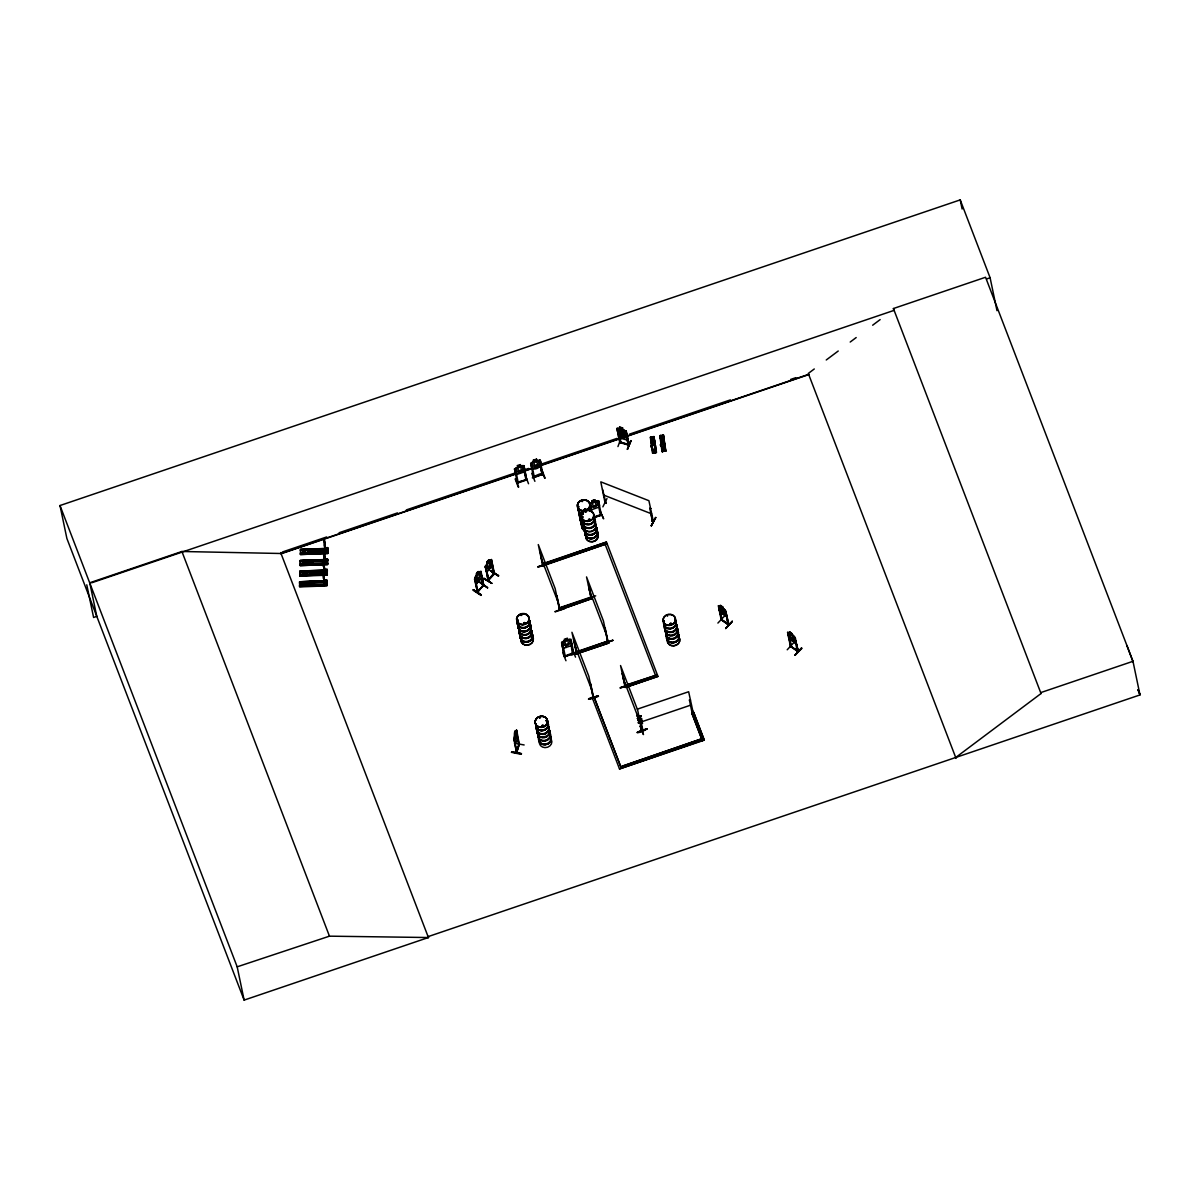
<?xml version="1.0" encoding="UTF-8"?>
<svg xmlns="http://www.w3.org/2000/svg" width="1200" height="1200" viewBox="0 0 1200 1200"><rect width="100%" height="100%" fill="white"/><g stroke="black" fill="none" stroke-linecap="round" stroke-linejoin="round"><path stroke-width="1.5" d="M722.145 620.04L720.075 610.155M727.89 624.015L725.535 611.145L729.06 624.855L721.365 619.5M728.88 624.315L721.17 619.41M791.445 646.71L790.44 646.455L798.15 651.81L795.12 637.605L789.615 632.025L792.21 633.705M791.205 646.575L790.8 645.765M798.255 651.42L794.85 637.845L798.285 651.03L797.31 651.33L794.625 638.1L795.54 638.325M653.595 443.79L653.73 442.77M662.145 441.195L662.145 442.245M663.075 442.29L663.195 441.27M511.5 752.355C519.33 751.23 529.425 756.6 511.515 752.28M299.625 586.305L299.625 585.36L327 584.34L326.97 585.87L299.61 586.92L299.61 581.775L327.03 580.74L326.91 585.33L299.625 586.005M327.09 569.325L324.315 569.775L327.09 569.325L327.285 574.275L299.835 575.49L327.24 574.695L299.88 575.805L299.925 574.635L327.285 573.585L327.27 575.16L299.91 576.195L299.895 571.05L327.315 570.03L327.3 571.545M300.18 565.125L327.57 563.94L300.165 565.065L300.21 564.045L327.585 562.995L327.555 564.555L300.195 565.605L300.195 560.46L327.615 559.47L327.24 562.32M327.84 552.075L327.855 553.47L300.495 554.52L300.495 549.375L327.915 548.385L327.885 549.915L302.355 550.89M303 560.535L302.895 564.795M307.935 549.27L307.83 553.53M323.955 584.58L326.73 584.13L326.985 585.255L299.595 586.425M324.165 581.175L324.015 580.14L326.805 580.035L326.94 581.07L299.61 581.775L299.64 583.35L327 582.3L326.61 580.83L326.655 583.635M324.495 570.285L324.435 574.725L324.255 573.525L327.03 573.42L327.255 574.665L327.27 570.18M327.465 563.505L324.54 562.92L324.72 564.135L324.795 559.695M324.615 558.84L327.39 558.735L324.615 558.84L324.75 559.875M324.99 552.525L324.915 547.755L327.69 547.65L327.765 552.42M324.9 581.295L324.855 584.25L323.385 571.875M326.895 560.145L327.285 560.88L327.3 560.115M326.805 580.035L324.015 580.485M326.955 572.91L326.67 570.12L326.955 572.91L326.91 570.105L327.195 571.245M327.33 562.815L327.54 564.165M327.54 551.235L327.27 548.445L327.54 551.235L327.51 548.43L327.81 549.87M300.225 562.005L300.255 560.475L327.615 559.56L327.57 563.865M327.69 547.65L324.915 548.1M300.465 553.98L327.84 553.02L327.87 548.505L300.495 549.375L300.54 550.92M323.49 562.185L323.535 565.455M312.99 561.555L325.77 561.06L323.97 550.56M325.23 582.045L325.515 581.52M326.895 571.47L325.455 570.735L325.5 571.53L301.755 572.475M327.315 549.615L327.285 549.045M325.65 581.955L326.73 581.49M327.585 549.69L327.555 549.3M326.67 581.43L326.745 582.15M651.585 444.345L654.96 443.94L651.72 443.895M654.135 451.26L654.39 450.825M664.035 450.27L663.87 449.61M664.035 450.3L663.75 449.76M326.025 560.46L325.65 562.935L323.76 556.38M325.5 570.825L299.955 571.725M519.465 744.27L516.36 752.79L518.97 743.655M516.855 752.7L516.6 751.845M519.075 744.66L518.94 743.745M519.405 744.315L516.45 730.02C518.295 732.69 517.365 744.21 514.71 742.8M327.87 553.425L300.51 554.505L300.525 552.96L327.885 552.03L300.525 552.99M300.225 560.73L327.585 559.74L327.39 558.735M300.195 565.605L327.555 564.51M299.94 572.595L327.3 570.885M327.315 570.06L299.955 571.155L299.94 571.935M299.64 583.305L327 582.255M299.625 582.9L327.015 581.64L299.655 582.45M299.67 581.82L327.03 580.77L327 582.3M299.61 585.6L327 584.4M327.87 549.45L300.495 550.41L327.9 549.21M327.87 552.6L302.34 553.59M300.24 561.345L327.255 560.115M327.6 560.13L302.07 561.105M327.57 563.685L300.21 564.645M327.585 563.115L300.165 564.21M327.585 560.985L313.005 561.45M327.015 581.43L299.655 582.495M326.985 585L299.625 586.05M521.13 615.555L521.775 614.895M521.685 615.195L521.325 614.685M523.65 623.13L523.725 622.815M524.4 623.76L524.61 622.575M539.625 718.125L539.985 717.195M543.615 725.25L543.39 726.48L541.98 726.03M581.52 501.315L582.48 501.555L581.685 500.925M581.985 501.045L582.585 501.075M585.525 511.74L586.185 511.215L585.615 511.98M585.855 511.83L586.545 511.695M586.065 509.745L584.805 508.86M588.885 520.155L588.54 520.5M590.01 519.315L588.585 520.02M590.1 519.69L588.585 520.395M667.155 615.615L667.545 616.215M671.13 624.21L670.155 623.64L670.335 624.675M326.34 549.75L327.075 549.105M516.99 752.025L513.915 738.51L516.555 730.05M475.665 582.705L476.64 583.575L481.5 578.01L481.875 575.58M492.33 563.895L491.97 566.37L487.05 571.86L486.075 570.975M492.42 563.94L491.955 566.31M543.3 565.875L543.015 565.14L542.925 566.1M516.375 752.7L514.215 738.81L513.63 739.53M559.59 609.78L559.17 608.475M559.2 608.55L560.01 609.63M592.86 696.255L593.265 697.47L588.84 676.29L571.935 632.28L576.69 654.285L576.225 652.89M576.615 653.94L576.27 651.825L608.25 640.965L608.955 642.975L576.975 653.835M591.21 597.42L591.285 598.92L586.53 576.915L603.435 620.94L607.89 642.195L604.815 628.2L605.43 628.83M624.84 686.145L625.635 687.42L622.215 673.53L622.845 674.16M637.035 715.455L638.91 716.955L637.41 718.545L639.285 716.73L637.035 715.455L639.255 717.405L642.165 730.02M312.81 550.995L311.715 552.15L310.905 550.365M312.495 562.47L312.375 561.585M309.72 583.215L310.26 584.445M515.55 732.315C514.275 728.055 513.96 738.795 514.995 740.115L516.72 734.61L515.085 730.83M324.285 539.475L324.075 545.295L325.965 551.85L324.255 539.91L325.755 551.85L324.69 541.935M323.895 550.695L323.685 555.69L325.44 562.935L323.94 550.995M323.325 561.645L325.365 573.525L323.745 567.93M323.31 571.995L323.73 578.505M564.195 655.995L565.26 655.635M573.135 653.79L573.555 652.71C555.105 659.37 569.13 655.815 573.885 652.965M641.1 715.965L639.735 717.045L641.535 719.055L639.615 717.525L641.1 715.965L639.18 717.225L640.02 716.82L642.78 729.795M642.66 729.51L641.805 730.785L637.47 709.11L688.65 691.74L693.285 713.175L692.265 713.58L693.075 712.41M473.37 589.935L481.335 595.05L473.34 589.725M517.125 482.31L518.295 482.235L517.335 483.09L514.53 468.87L522.78 465.555L524.01 465.75L526.755 479.985L523.965 466.395L523.2 466.98L526.08 480.165M526.575 479.52L525.765 479.34M542.7 474.045C518.37 484.725 545.07 469.5 542.22 474.735L539.22 461.22L540.09 460.92L539.325 461.505M541.875 474.42L543.045 474.345L540 460.245M600.39 515.115C601.59 512.835 600.87 517.08 600.48 514.53M597.735 501.915L600.51 515.4L600.3 514.59M483.99 578.175L491.88 583.38L483.72 578.49M491.82 583.395L483.705 578.55M511.605 751.965L521.34 753.87M637.83 720.27L640.2 721.065L637.83 720.27L639.705 721.785L638.325 722.88L640.26 721.605L642.45 723.39L640.155 722.085M638.175 718.635L639.36 717.27M637.41 718.545L638.91 716.955M638.325 722.88L639.825 721.29L637.935 719.775M639.075 722.97L640.26 721.605M641.535 719.055L640.74 718.965L641.655 718.575M642.45 723.39L640.53 721.86L642 720.3L640.2 721.065M640.08 721.56L641.25 720.195M640.53 721.86L642 720.3M721.14 619.755L728.76 625.035L721.92 619.995M790.35 645.975L798.36 651.45M477.15 591.915L483.855 585.42M480.435 572.895L480.735 572.07L482.91 585.765M494.415 573.285L487.815 580.62L488.715 579.57M487.92 580.5L488.82 580.065L486.075 568.425M488.475 579.54L494.07 573.015L494.01 574.38L491.415 560.4L491.1 561.225M300.48 554.04L327.84 552.99M652.41 443.235L653.445 442.665M661.905 441.48L662.7 442.08M515.1 731.595L514.68 733.83L515.205 732.135M516.3 731.04L519.135 745.065M514.38 743.22L524.145 744.96M654.375 450.975L654.51 451.62M524.085 472.05L524.91 470.1M531.6 467.835C534.78 471.585 544.77 465.69 540.09 460.185L536.73 460.77L536.49 459.06L536.76 460.86L538.455 460.86L539.085 463.89L537.78 465.72L534.84 466.725L532.995 465.96L532.365 462.93L533.835 461.865L533.46 460.14M540.21 466.575L541.005 464.535M598.725 507.27L599.565 505.32L598.62 500.88L597.39 500.685L598.62 500.88M571.155 645.705L571.95 643.665L571.245 645.735L563.82 648.15L562.545 646.95M542.445 725.145L542.04 726.3M542.22 725.385L543.435 725.595M669.9 624.12L670.98 623.025M476.7 575.325L474.675 578.295L477.585 592.59L478.245 591.855M488.28 580.74L485.235 566.58L491.415 559.53L494.52 573.765L488.1 580.86L485.73 566.775L488.76 580.17L488.445 579.39M485.25 566.685L485.7 565.305M620.13 430.41L623.235 431.28L620.13 430.41L620.46 432.03M618.36 436.17L619.71 438.015L626.97 440.01L627.69 438.69M623.565 432.9L625.14 433.905M626.79 434.34L617.49 431.73L620.535 432.195L619.14 432.21M565.35 656.475L565.035 655.605L564.45 656.79L561.645 643.26L562.515 642.96L565.305 656.55M573.87 653.52L564.51 656.73L561.6 642.525L564.66 640.965M642.87 729.96L641.925 730.26M692.205 713.22L693.165 712.89M693.165 713.25L692.01 712.77L692.97 712.44M617.19 429.075L618.6 432.9M619.41 435.9L620.76 442.815L619.875 442.65L616.905 428.4L619.98 428.805M619.5 427.185L622.62 427.995L622.83 429.735L624.48 430.725L625.77 436.92L624.495 437.79L619.77 435.24L618.51 428.985L619.95 428.895L619.53 427.095L622.62 427.995M617.775 432.825L619.065 434.73L626.31 436.845L627.03 435.54M619.065 434.73L617.88 432.855M622.92 429.705L626.175 431.1M621.12 437.97L617.94 446.58M619.605 442.02L620.88 442.515L619.275 436.2M626.07 431.085L629.115 445.26L628.23 445.095L625.545 431.52L626.4 431.76L629.145 444.48M626.4 431.76L625.425 431.805M627.36 449.1L630.99 440.625L627.48 449.34M627.42 449.31L631.035 440.655M517.215 482.28L525.87 479.82M517.32 482.76L526.68 479.55M518.4 482.715L518.085 481.995M526.8 479.895L517.545 483.06M533.445 477.285L542.955 474.39M531.675 464.1L530.685 464.115L531.675 464.1L534.36 477.405L534.315 476.475M592.935 517.65L601.38 515.16M601.455 515.115L593.04 517.935M654.39 451.89L654.045 450.855L654.03 451.875M562.65 652.485L565.965 660.735M518.715 487.08L515.61 478.77M531.72 473.325L534.9 481.32M311.985 561.375C309 560.175 311.19 565.26 312.465 562.335M310.14 572.25L310.32 573.57M310.05 572.64L311.43 571.89M726.195 616.2L720.375 612.165L719.145 610.095L720.255 612.255L726.27 616.305L726.705 615.225M726.27 616.305L724.875 609.75L718.305 605.67L721.23 619.935M795.435 642.99L796.02 641.925M789.69 638.88L788.52 636.735L789.615 638.955L795.495 643.08L796.11 642M487.29 563.715L486.36 565.44L486.99 568.47L488.31 568.59L491.025 563.895L490.395 560.88L489.24 561.51M602.61 489.57L606.03 503.43L605.175 502.23L606.09 502.59M606.975 498.57L602.865 506.865M605.415 502.215L605.265 503.16L606.135 502.95M649.77 508.38L650.745 508.425L649.77 508.38L652.575 521.685L653.43 521.91L648.915 500.7L600.795 481.86L605.115 503.055L606.18 503.025M652.59 521.64C651.45 519.45 655.47 522.54 652.44 521.13M652.425 521.52L651.06 513.54M653.355 521.955L653.325 521.04M651.21 525.585L655.725 517.425L651.39 525.87M651.27 525.855L655.77 517.47M626.235 436.77L626.97 435.405M626.85 440.025L627.585 438.66M651.66 444.165L652.56 442.905M661.2 442.395L661.365 444A2.265 1.125 -8 0 0 661.275 445.815M477.315 592.32L483.735 584.865M324.03 567.795L323.4 566.28M473.37 589.665L481.26 594.795M480.99 595.425L473.115 590.25M542.805 565.95L538.275 544.575L555.165 588.6L559.635 609.87L556.545 595.86M543.24 565.875L542.475 563.775L606.465 542.055L657.96 676.41L625.98 687.27L625.275 685.26L657.345 674.805M559.95 609.63L556.89 595.74M576.24 653.085L577.02 654.165L576.615 652.785M576.96 653.655L608.955 642.975M577.005 654.045L571.53 654.51L576.72 652.905M607.545 641.475L607.725 642.06M625.59 687.33L625.29 686.175M584.715 508.905L584.37 509.91M584.865 508.98L585.63 508.605M585.645 509.73L585.66 508.92L585.39 509.895A6.315 5.475 -11.8 0 0 583.8 510.24M540.225 717.84L539.685 717.87M669.915 623.535L671.295 623.565M670.365 624.555L671.655 624.225M310.755 550.71L311.745 550.185M310.455 561.795L311.73 561.285M312.36 562.575L311.085 563.085M312.06 573.165L310.53 573.585M309.87 583.11L311.4 582.69M311.61 584.235L311.37 582.555M478.38 571.545L476.445 573.765L476.7 575.4M478.71 573.165L479.865 572.52L480.495 575.535L477.795 580.245L476.49 580.125L475.86 577.11L476.775 575.385C475.035 573.78 479.325 569.07 478.71 573.165L480.96 571.23L483.78 585.54L480.735 572.07M474.555 579.15L475.41 578.67L474.555 579.15L477.525 592.575L483.45 584.685M481.35 577.95L476.64 583.575L474.825 578.295M480.09 582.285L487.635 587.82L479.685 582.405M483.39 584.76L483.195 586.065M487.635 587.82L480.06 582.285M486.87 562.125L488.955 559.755L486.795 562.065L488.655 570.21M487.41 564.255L489.36 562.05M488.04 567.285L489.99 565.08M486 566.955L485.145 567.42M490.53 570.84L498.63 575.79L490.44 570.675M718.92 605.73L720.645 606.93M719.16 607.11L718.695 606.39L721.995 620.34L721.395 619.065M722.835 607.065L720.375 605.235L720.735 607.05L719.58 606.705L720.21 609.735L724.11 613.545L725.1 613.125L722.82 606.975M723.165 608.685L724.875 609.75M725.82 611.01L728.61 625.065M726.24 611.625L725.31 611.385M717.9 623.07L724.515 616.08M732.18 621.165L725.685 628.515L732.33 621.48M725.685 628.515L732.285 621.435M789.78 632.055L790.11 633.675L787.545 632.46L788.34 632.445M788.22 632.445L794.175 636.45M788.475 633.825L787.995 633.09L791.22 646.995M789.57 638.97L795.495 643.08M795.12 637.725L794.16 636.48M793.755 642.705L787.215 649.785M791.235 646.71L797.445 650.625M801.495 647.88L795 655.23L801.915 648.39M801.585 648.15L795.03 655.2M514.56 468.96L517.665 467.235L517.215 465.6L520.395 464.625L520.74 466.245L522.33 466.335L522.96 469.365L521.655 471.195L518.715 472.2L516.885 471.435L516.24 468.405L517.71 467.325M533.79 461.775L530.655 463.395L533.67 477.585M561.735 642.6L562.575 641.73M654.015 451.59L654.12 450.975M653.025 443.85L654.135 445.14A2.265 1.125 -8 0 1 654.945 446.805M663.045 442.2L661.08 442.965M494.115 573.57L491.355 559.635M639.285 716.73L640.35 715.875M584.775 510.075L585.855 509.835M588.465 519.3L589.635 519.045M525.045 623.655L523.605 623.64M545.505 736.365L544.68 736.53M672.6 634.635L673.425 634.455M498.33 576.09L490.395 570.705M814.275 368.97L808.29 373.455L956.055 758.4M826.245 359.985L838.23 351.015M850.2 342.045L856.185 337.545M872.655 325.215L880.14 319.605M955.71 757.5L1041.03 693.54L1040.835 692.58L1132.98 661.305L985.56 277.26L893.415 308.535L893.61 309.495M653.265 449.415L653.73 452.94L652.59 453.12L650.355 437.34L651.54 437.145L652.5 444.165L650.565 437.055L653.94 436.635L656.445 452.49L653.91 436.53L655.995 452.565M653.745 436.8L653.07 436.905C654.885 435.225 652.32 444.15 654.3 445.665M662.94 451.41L662.07 451.635L659.835 435.855L660.72 435.57L661.905 442.695M664.98 451.08L665.865 451.02L663.405 435.135L662.52 435.42L664.755 451.2L665.91 451.005M662.805 435.3L663.675 435.24M652.575 453.12C659.925 452.865 653.715 451.185 653.1 453.03L650.88 437.25M662.04 451.62L665.625 450.915L663.39 435.03L660.045 435.57L662.7 451.515M664.74 451.185L663.045 435.33M664.815 451.185L662.745 435.24M564.78 640.98L563.31 642.06L563.94 645.075L565.785 645.84L568.725 644.85L570.03 643.02L569.4 639.99L567.72 639.99L567.435 638.19L564.285 639.255L566.145 647.49M310.35 572.175L311.145 571.86M311.67 573.675L311.67 571.83M625.125 433.755L623.85 434.595L620.97 433.755L619.155 432.015M640.14 726.105L643.47 734.58L640.185 726.075M515.16 478.965L518.325 487.23M662.175 441.285L663.225 441.375M619.935 442.245L617.01 428.445M629.055 444.45L628.095 444.54M310.29 582.735L311.13 582.6M311.355 584.265L309.675 583.47M721.26 619.02L719.04 605.73M660.045 435.57L660.99 435.675L661.68 442.65M652.635 453.12L653.73 452.94M652.11 443.745L653.22 443.565M540.285 552.465L543.36 566.475M538.005 567.15L543 565.56M588.54 584.805L591.285 598.92M586.26 599.49L595.695 595.845M591.165 598.77L591.255 597.9M555.18 611.88L564.765 608.61M562.62 643.26L561.645 643.26M570.27 640.605C571.215 637.785 571.275 652.365 572.925 653.82M573.945 640.17L576.78 653.415M603.24 643.605L612.795 640.26M571.65 654.825L581.28 651.66M612.855 640.515L603.27 643.8L612.78 640.215M590.22 683.55L593.205 697.53M592.845 696.36L593.625 697.44L590.55 683.445M626.535 685.56L620.145 687.765L629.715 684.45M620.28 688.095L626.67 685.89M641.865 730.725L639.15 716.7M689.445 700.05L690.435 700.035L689.445 700.05L692.22 713.535M695.325 716.94L691.62 708.645M428.205 936.585L428.55 937.485L244.125 1000.11L66.885 538.47L60 505.53L960.21 199.89L990.105 277.755L996.99 310.695M1132.98 661.305L1140 694.92L428.085 936.63L428.43 937.53L329.46 936.165L181.905 551.49L89.76 582.78L96.765 616.335L93.6 617.49L86.775 584.82M91.665 582.795L893.955 310.41M986.61 278.955L990.105 277.755M533.715 461.835L533.34 460.125L536.52 459.15M520.275 464.625L520.65 466.335L523.905 465.81M531.57 462.57L540.09 460.185M515.55 469.575L514.575 469.59L515.55 469.575L518.235 482.88L517.95 481.935M282.435 551.985L326.7 536.955M339.09 532.755L397.515 512.91M406.365 509.91L514.38 473.235M523.23 470.235L528.54 468.435M540.93 464.22L617.07 438.375M629.46 434.16L730.38 399.9M790.59 379.455L795.9 377.655M516.495 473.535L281.01 553.5L181.905 551.49M523.575 471.135L532.425 468.135M541.275 465.12L622.725 437.475M626.265 436.275L808.635 374.355M281.07 553.77L623.07 437.655M626.625 436.44L809.145 374.475M541.35 469.8L544.71 478.26M528.525 483.735L525.285 475.275M594.945 499.935C587.97 503.265 596.265 497.145 595.29 501.555L596.97 501.555L597.615 504.585L596.31 506.415L593.37 507.42L591.525 506.655L590.895 503.625L592.35 502.545L591.975 500.835L592.2 502.44M590.085 503.265L597.42 500.775M597.855 502.2L598.605 501.615M599.925 510.78L603.63 518.85L599.88 510.495M592.86 517.305L600.33 514.77M542.565 564.195L606.465 542.055M543.09 565.38L607.08 543.66L544.905 565.215M559.455 608.205L591.435 597.36M560.07 609.81L591.96 598.545L560.07 609.81L559.365 607.8L591.345 596.94L592.05 598.965M573.825 653.61L571.035 639.3L567.81 639.9M562.515 641.685L569.85 639.21M564.885 641.52L567.825 640.53L568.455 643.545L565.515 644.55M576.36 652.23L608.25 640.965M628.725 684.525L655.665 675.375M594.18 697.47L592.305 698.1L594.09 697.065L621.36 768.315L594.09 697.065M640.23 722.28L691.395 704.91M691.77 712.875L702.405 740.79L691.845 713.28L693.63 712.23L704.28 740.16L619.5 768.945L592.23 697.695M691.845 713.28L693.63 712.23M622.515 766.11L701.715 738.78L620.745 766.71M704.19 739.755L619.5 768.945M244.125 1000.11L237.18 966.825L329.46 936.165M490.545 559.89L491.505 559.59M585.375 509.79L584.505 509.46M543.045 726.18L542.25 726.36M728.295 624.315L725.535 611.145M790.755 646.275L787.995 633.09M651.195 441.435L654.51 440.79M654.735 442.335L651.39 442.86M664.2 440.85L660.855 441.375M655.365 450.99L653.145 451.455L651.78 447.18A2.265 1.125 -8 0 1 651.885 445.38M661.35 443.88A2.265 1.125 -8 0 0 661.26 445.68L662.61 449.97L664.83 449.505M653.745 451.665L654.945 452.325M664.41 450.84L663.195 450.045L663.39 451.005M542.205 474.69L539.91 464.505M534.09 476.505L534.525 477.24M628.32 444.195L628.23 445.095L626.925 438.105M572.28 648.915L575.535 657.135M541.89 469.875L545.085 478.125M311.49 549.585L300.555 550.05L327.915 549L315.135 549.435M302.34 552.885L327.63 551.73L327.795 552.93M300.21 561.645L327.57 560.505M309.345 561.6L302.055 561.87L309.345 561.69M301.77 571.86L325.305 570.975M301.755 572.565L325.47 571.65M301.755 574.695L323.64 573.765M301.74 575.175L310.86 574.815M314.52 574.68L327.285 574.2M585.225 509.925L584.475 509.31M524.31 622.53L525.3 622.905M542.715 726.33L542.55 726.105M651.285 437.13L652.26 446.01M662.49 451.56L660.36 435.765M655.275 452.685L653.565 436.815M652.92 443.43L653.88 443.955M310.5 584.385L311.76 583.875L311.61 582.705M542.97 565.17L537.87 566.82L547.44 563.505M607.755 640.695L607.785 641.715M625.275 686.505L622.545 673.425M641.85 729.405L642.27 730.5M640.23 716.355L640.995 716.445M637.53 718.05L638.28 718.155M641.145 720.69L641.895 720.78M638.43 722.385L639.18 722.475M622.545 434.91L619.5 432.45L621.825 434.85L620.205 436.215L622.56 435.39L625.56 437.715L623.115 435.225L624.69 433.905L622.605 434.775M513.885 738.585L516.69 752.865L519.315 743.715M625.53 433.56L623.43 433.02L623.13 431.295M620.7 432.645L623.595 433.47L624.225 436.485L621.33 435.675L620.055 429.435L622.935 430.275L623.58 433.305L620.685 432.465M591.21 598.83L590.835 597.72M617.73 428.19L626.13 431.19M620.805 442.17L628.125 444.315M619.725 442.095L629.13 444.9M629.025 445.23L619.725 442.56M655.71 452.61L653.28 436.725M652.47 521.205L653.43 521.52M603.54 495.03L651.675 513.87M525.96 480.15L525.645 479.415M480.03 571.44L475.2 576.96M489.3 561.39L488.82 559.845M487.05 571.86L486.135 570.885M490.77 570.585L498.63 575.79M640.635 721.38L642.555 722.91M636.915 715.935L638.805 717.45M639.255 717.75L640.74 718.965M590.115 508.53L591.42 509.805L598.785 507.21M515.535 473.175L516.84 474.51M790.47 646.575L787.62 632.385M312.495 550.305L312.84 551.13M324.06 550.665L323.55 553.125M625.2 687.51L620.55 665.535L637.44 709.545M641.715 730.305L642.195 730.62M588.42 520.245L588.63 520.035M598.425 696.3C589.215 696.645 581.67 702.795 598.41 696.27M1137.99 689.685L1140 694.92L1138.11 689.895M893.415 308.535L1041.03 693.54M693.72 712.65L704.28 740.16M590.085 504.51L591.57 511.38M589.29 590.085L606.18 634.11M623.295 678.705L640.2 722.73M524.13 471.99L516.75 474.495L515.43 473.22L514.635 468.855M541.02 557.76L557.925 601.77M574.695 645.45L591.585 689.475M280.665 552.585L428.43 937.53M60 505.53L237.18 966.825M1126.89 645.51L1133.175 662.265M564.6 608.175L555.045 611.535M324.165 539.58L324.63 541.125M323.865 561.585L323.325 565.47L325.155 573.54L323.745 562.11M323.355 578.535L323.175 571.875L323.79 574.32M960.21 199.89L962.13 209.04M792.06 633.765L793.785 636.81L794.415 639.84L793.425 640.26L789.525 636.45L789.675 631.95M789.735 638.52L791.535 646.815M663.99 439.305L660.66 439.95M665.115 449.235L662.28 449.685M663.33 442.35L663.6 443.655A2.265 1.125 -8 0 1 664.425 445.305M662.28 451.44L665.625 450.915L663.165 435.315M653.865 443.835L654.135 445.14M653.73 451.53L653.925 452.49M651.63 444.195L651.9 445.5A2.265 1.125 -8 0 0 651.795 447.3M622.68 431.43L620.82 430.905M657.96 676.41L625.98 687.27M655.395 675.03L605.295 544.71M598.515 500.94L601.41 515.205M589.665 506.745L590.355 510.03M589.905 508.095L590.595 511.395M605.145 628.08L607.98 641.325M588.825 585.555L591.615 598.815M574.605 642.72L577.02 654.165M530.76 463.38L531.705 467.79M491.52 564.33L493.515 574.29M488.88 559.71L490.59 568.005M516.735 735.12L518.775 745.095M481.545 579.3L482.85 585.96M478.08 572.205L476.85 573.63M475.125 578.49L478.17 591.975M324.915 547.755L325.02 553.035L324.855 551.835M324.315 569.43L324.45 570.465M324.015 580.14L324.135 585.435L323.955 584.235M313.185 549.075L313.08 553.335M310.41 549.18L310.305 553.44M312.87 560.16L312.78 564.42M312.585 570.75L312.48 575.01M310.095 560.265L309.99 564.525M312.285 581.46L312.18 585.72M307.635 560.355L307.53 564.615M305.16 549.375L305.055 553.635M309.81 570.855L309.705 575.115M303.315 549.45L303.21 553.71M307.335 570.945L307.245 575.205M309.51 581.565L309.405 585.84M304.86 560.46L304.755 564.72M307.05 581.655L306.945 585.915M304.56 571.05L304.455 575.31M302.715 571.125L302.61 575.385M304.275 581.76L304.17 586.035M302.415 581.835L302.31 586.095M326.655 571.2L326.73 571.185M660.48 435.75L661.725 444.51M652.965 449.34L653.67 452.94M652.95 449.4L653.25 453.015M650.565 437.055L652.785 453.015M664.845 449.625L664.41 445.185A2.265 1.125 -8 0 0 663.585 443.535M655.38 451.11L654.93 446.685A2.265 1.125 -8 0 0 654.105 445.02M323.895 555.675L323.79 553.995M594.435 519.66A6.315 5.49 -11.8 0 1 589.53 528.45A6.315 5.49 -11.8 0 1 583.56 520.755M594.48 519.405A6.42 5.58 -11.8 0 1 590.325 528.195A6.42 5.58 -11.8 0 1 582.87 521.925M595.065 522.75A6.315 5.475 -11.8 0 1 590.985 531.375A6.315 5.475 -11.8 0 1 583.665 525.21M593.67 515.58A6.42 5.58 -11.8 0 1 588.69 524.49A6.42 5.58 -11.8 0 1 582.63 516.69M594.3 519.06A6.315 5.49 -11.8 0 1 590.22 527.7A6.315 5.49 -11.8 0 1 582.885 521.535M594.69 518.685A6.315 5.49 -11.8 0 1 587.13 524.79A6.315 5.49 -11.8 0 1 582.795 517.125M593.67 516.03A6.315 5.49 -11.8 0 1 594.39 517.29M593.55 515.415A6.315 5.49 -11.8 0 1 588.645 524.205A6.315 5.49 -11.8 0 1 582.675 516.51M597.315 531.285A6.315 5.49 -11.8 0 1 592.515 538.68A6.315 5.49 -11.8 0 1 585.06 533.94M595.53 528.99A6.315 5.49 -11.8 0 1 596.595 530.025M595.545 528.705A6.42 5.58 -11.8 0 1 593.295 538.32A6.42 5.58 -11.8 0 1 585.045 532.275M597.225 533.085A6.315 5.475 -11.8 0 1 592.335 541.845A6.315 5.475 -11.8 0 1 586.365 534.165M597.18 532.875A6.315 5.475 -11.8 0 1 592.29 541.635A6.315 5.475 -11.8 0 1 586.335 533.97M594.06 522.03A6.315 5.475 -11.8 0 1 591.855 531.465A6.315 5.475 -11.8 0 1 583.74 525.525M595.875 526.125A6.42 5.58 -11.8 0 1 590.895 535.05A6.42 5.58 -11.8 0 1 584.835 527.235M597.18 530.685A6.315 5.49 -11.8 0 1 591.57 538.2A6.315 5.49 -11.8 0 1 585.06 531.9M595.395 528.39A6.315 5.49 -11.8 0 1 596.475 529.425M595.845 526.395A6.315 5.49 -11.8 0 1 590.94 535.17A6.315 5.49 -11.8 0 1 584.97 527.475M597.33 530.865A6.42 5.58 -11.8 0 1 591.615 538.5A6.42 5.58 -11.8 0 1 585 532.095M595.515 528.525A6.42 5.58 -11.8 0 1 596.595 529.575M595.845 525.945A6.42 5.58 -11.8 0 1 590.865 534.855A6.42 5.58 -11.8 0 1 584.79 527.055M595.71 525.78A6.315 5.49 -11.8 0 1 590.805 534.555A6.315 5.49 -11.8 0 1 584.835 526.875M582.345 517.59A6.315 5.49 -11.8 0 1 579.015 511.71M589.35 508.2A6.315 5.49 -11.8 0 1 591.45 511.89M582.255 517.455A6.42 5.58 -11.8 0 1 578.865 511.485M589.38 507.915A6.42 5.58 -11.8 0 1 591.51 511.68M582.99 520.65A6.315 5.475 -11.8 0 1 580.2 513.405M583.845 510.465A6.315 5.475 -11.8 0 1 585.45 510.12M582.945 520.425A6.315 5.475 -11.8 0 1 579.615 514.56M589.71 505.335A6.42 5.58 -11.8 0 1 590.07 510.915M578.655 506.445A6.42 5.58 -11.8 0 0 583.065 514.23A6.315 5.49 -11.8 0 1 578.79 506.685M582.21 516.975A6.315 5.49 -11.8 0 1 578.88 511.095M590.295 508.62A6.315 5.49 -11.8 0 1 591.315 511.29M589.665 505.605A6.315 5.49 -11.8 0 1 590.025 511.08M582.21 517.275A6.42 5.58 -11.8 0 1 578.835 511.305M589.335 507.735A6.42 5.58 -11.8 0 1 591.465 511.485M589.665 505.155A6.42 5.58 -11.8 0 1 590.04 510.72M583.035 514.035A6.42 5.58 -11.8 0 1 578.07 507.66M589.545 504.99A6.315 5.49 -11.8 0 1 589.905 510.48M583.005 513.735A6.315 5.49 -11.8 0 1 578.13 507.465M584.505 527.955A6.315 5.49 -11.8 0 1 581.175 522.075M584.385 527.64A6.42 5.58 -11.8 0 1 581.55 520.245M585.15 530.985A6.315 5.475 -11.8 0 1 581.82 525.12M585.105 530.79A6.315 5.475 -11.8 0 1 581.79 524.925M583.05 520.95A6.315 5.475 -11.8 0 1 580.275 513.705M583.62 523.995A6.42 5.58 -11.8 0 1 580.23 518.025M584.385 527.34A6.315 5.49 -11.8 0 1 581.595 520.08M583.74 524.31A6.315 5.49 -11.8 0 1 580.425 518.43M583.62 523.71A6.315 5.49 -11.8 0 1 580.17 519.27M529.605 623.055A6.315 5.49 -11.8 0 1 524.715 631.83A6.315 5.49 -11.8 0 1 518.73 624.15M529.65 622.8A6.42 5.58 -11.8 0 1 524.67 631.71A6.42 5.58 -11.8 0 1 518.595 623.895M530.235 626.115A6.315 5.475 -11.8 0 1 526.155 634.74A6.315 5.475 -11.8 0 1 518.835 628.575M530.19 625.905A6.315 5.475 -11.8 0 1 526.125 634.53A6.315 5.475 -11.8 0 1 518.805 628.38M528.885 619.155A6.42 5.58 -11.8 0 1 523.905 628.08A6.315 5.49 -11.8 0 1 517.98 620.505M517.845 620.265A6.42 5.58 -11.8 0 0 523.905 628.08A6.315 5.49 -11.8 0 0 528.855 619.425M528.405 621.405A6.315 5.49 -11.8 0 1 526.2 630.87A6.315 5.49 -11.8 0 1 518.07 624.915M528.525 621.555A6.42 5.58 -11.8 0 1 526.275 631.17A6.42 5.58 -11.8 0 1 518.01 625.125M528.855 618.975A6.42 5.58 -11.8 0 1 523.875 627.885A6.42 5.58 -11.8 0 1 517.8 620.07M528.72 618.81A6.315 5.49 -11.8 0 1 523.83 627.585A6.315 5.49 -11.8 0 1 517.845 619.905M530.7 632.385A6.315 5.49 -11.8 0 1 529.245 641.535A6.315 5.49 -11.8 0 1 520.23 637.335M530.73 632.1A6.42 5.58 -11.8 0 1 528.48 641.715A6.42 5.58 -11.8 0 1 520.215 635.67M532.35 636.27A6.315 5.475 -11.8 0 1 527.475 645.03A6.315 5.475 -11.8 0 1 521.505 637.35M530.31 626.445A6.315 5.475 -11.8 0 1 526.23 635.07A6.315 5.475 -11.8 0 1 518.91 628.92M532.395 636.465A6.315 5.475 -11.8 0 1 527.505 645.225A6.315 5.475 -11.8 0 1 521.55 637.56M531.06 629.52A6.42 5.58 -11.8 0 1 526.08 638.43A6.42 5.58 -11.8 0 1 520.005 630.63M530.58 631.77A6.315 5.49 -11.8 0 1 528.36 641.235A6.315 5.49 -11.8 0 1 520.23 635.28M531.015 629.79A6.315 5.49 -11.8 0 1 526.11 638.565A6.315 5.49 -11.8 0 1 520.14 630.87M530.685 631.92A6.42 5.58 -11.8 0 1 528.435 641.535A6.42 5.58 -11.8 0 1 520.17 635.475M531.015 629.325A6.42 5.58 -11.8 0 1 526.035 638.25A6.42 5.58 -11.8 0 1 519.96 630.435M530.88 629.175A6.315 5.49 -11.8 0 1 525.99 637.95A6.315 5.49 -11.8 0 1 520.005 630.255M548.1 725.625A6.315 5.49 -11.8 0 1 543.195 734.4A6.315 5.49 -11.8 0 1 537.225 726.705M548.13 725.355A6.42 5.58 -11.8 0 1 543.165 734.28A6.42 5.58 -11.8 0 1 537.09 726.465M548.715 728.67A6.315 5.475 -11.8 0 1 544.65 737.31A6.315 5.475 -11.8 0 1 537.33 731.145M543.12 726.48A6.315 5.475 -11.8 0 1 544.755 726.51M548.685 728.475A6.315 5.475 -11.8 0 1 544.605 737.1A6.315 5.475 -11.8 0 1 537.285 730.95M541.47 726.63A6.315 5.475 -11.8 0 1 544.71 726.3M546.285 720.675A6.42 5.58 -11.8 0 1 544.035 730.29A6.42 5.58 -11.8 0 1 535.785 724.245M547.965 725.01A6.315 5.49 -11.8 0 1 543.075 733.785A6.315 5.49 -11.8 0 1 537.09 726.105M546.27 720.945A6.315 5.49 -11.8 0 1 544.815 730.11A6.315 5.49 -11.8 0 1 535.8 725.91M548.1 725.175A6.42 5.58 -11.8 0 1 543.12 734.085A6.42 5.58 -11.8 0 1 537.045 726.285M546.255 720.48A6.42 5.58 -11.8 0 1 544.005 730.095A6.42 5.58 -11.8 0 1 535.74 724.05M546.135 720.345A6.315 5.49 -11.8 0 1 543.93 729.81A6.315 5.49 -11.8 0 1 535.8 723.855M550.26 735.99A6.315 5.49 -11.8 0 1 545.355 744.765A6.315 5.49 -11.8 0 1 539.385 737.07M550.305 735.72A6.42 5.58 -11.8 0 1 545.325 744.63A6.42 5.58 -11.8 0 1 539.25 736.83M549.78 737.805A6.315 5.475 -11.8 0 1 547.56 747.24A6.315 5.475 -11.8 0 1 539.445 741.3M548.79 729A6.315 5.475 -11.8 0 1 544.71 737.625A6.315 5.475 -11.8 0 1 537.405 731.475M549.51 731.895A6.42 5.58 -11.8 0 1 544.53 740.82A6.42 5.58 -11.8 0 1 538.455 733.005M550.14 735.375A6.315 5.49 -11.8 0 1 546.045 744.015A6.315 5.49 -11.8 0 1 538.725 737.85M549.495 732.345A6.315 5.49 -11.8 0 1 545.415 741A6.315 5.49 -11.8 0 1 538.08 734.82M550.26 735.54A6.42 5.58 -11.8 0 1 546.12 744.315A6.42 5.58 -11.8 0 1 538.665 738.045M549.375 731.745A6.315 5.49 -11.8 0 1 545.295 740.385A6.315 5.49 -11.8 0 1 537.96 734.22M676.02 623.715A6.315 5.49 -11.8 0 1 671.94 632.37A6.315 5.49 -11.8 0 1 664.605 626.19M676.065 623.46A6.42 5.58 -11.8 0 1 671.91 632.235A6.42 5.58 -11.8 0 1 664.455 625.965M676.65 626.79A6.315 5.475 -11.8 0 1 672.57 635.43A6.315 5.475 -11.8 0 1 665.25 629.265M676.605 626.55A6.315 5.475 -11.8 0 1 672.525 635.19A6.315 5.475 -11.8 0 1 665.205 629.025M675.3 619.815A6.42 5.58 -11.8 0 1 670.32 628.74A6.42 5.58 -11.8 0 1 664.245 620.925M675.885 623.115A6.315 5.49 -11.8 0 1 671.805 631.755A6.315 5.49 -11.8 0 1 664.47 625.59M675.255 620.085A6.315 5.49 -11.8 0 1 670.365 628.86A6.315 5.49 -11.8 0 1 664.38 621.165M675.135 619.47A6.315 5.49 -11.8 0 1 670.23 628.245A6.315 5.49 -11.8 0 1 664.26 620.565M678.9 635.34A6.315 5.49 -11.8 0 1 673.29 642.855A6.315 5.49 -11.8 0 1 666.765 636.555M677.115 633.045A6.315 5.49 -11.8 0 1 678.18 634.08M678.945 635.1A6.42 5.58 -11.8 0 1 673.245 642.735A6.42 5.58 -11.8 0 1 666.63 636.33M677.13 632.76A6.42 5.58 -11.8 0 1 678.225 633.81M678.81 637.125A6.315 5.475 -11.8 0 1 673.92 645.885A6.315 5.475 -11.8 0 1 667.95 638.22M678.765 636.915A6.315 5.475 -11.8 0 1 673.875 645.675A6.315 5.475 -11.8 0 1 667.905 638.01M676.71 627.105A6.315 5.475 -11.8 0 1 672.645 635.745A6.315 5.475 -11.8 0 1 665.325 629.58M677.46 630.18A6.42 5.58 -11.8 0 1 672.48 639.09A6.315 5.49 -11.8 0 1 666.555 631.53M666.42 631.29A6.42 5.58 -11.8 0 0 672.48 639.09A6.315 5.49 -11.8 0 0 677.43 630.45M676.98 632.43A6.315 5.49 -11.8 0 1 674.775 641.895A6.315 5.49 -11.8 0 1 666.645 635.94M678.915 634.905A6.42 5.58 -11.8 0 1 673.2 642.54A6.42 5.58 -11.8 0 1 666.585 636.15M677.1 632.58A6.42 5.58 -11.8 0 1 678.18 633.63M677.43 630A6.42 5.58 -11.8 0 1 672.45 638.91A6.42 5.58 -11.8 0 1 666.375 631.095M677.295 629.835A6.315 5.49 -11.8 0 1 673.215 638.475A6.315 5.49 -11.8 0 1 665.88 632.31M515.64 733.005L515.445 738.69L515.64 733.005M478.83 573.705L476.895 575.925L477.525 578.94L479.46 576.735L478.83 573.705M488.61 560.565L487.47 562.515L488.61 560.565M598.26 695.835L588.675 699.165L598.26 695.88M646.8 728.85C628.605 734.34 640.635 733.62 646.815 728.88M646.83 728.91L637.275 732.405L646.86 729.09M519.84 465.165L518.055 466.35L519.84 465.165M535.965 459.69L534.18 460.875L535.965 459.69M520.755 466.875L517.815 467.88L518.445 470.895L521.385 469.905L520.755 466.875M536.88 461.4L533.94 462.405L534.57 465.42L537.51 464.43L536.88 461.4M594.48 500.385L592.71 501.555L594.48 500.385M595.41 502.095L592.47 503.085L593.1 506.115L596.04 505.125L595.41 502.095M566.91 638.805L565.125 639.99L566.91 638.805M654.135 438.12L650.79 438.66L654.165 438.24M663.615 436.635L660.27 437.16L663.63 436.755M654.285 439.2L650.94 439.725L654.285 439.2M663.765 437.7L660.42 438.24L663.765 437.7M622.035 428.235L620.175 427.695L622.035 428.235M791.7 633.75L790.185 632.7L791.7 633.75M792.51 635.925L790.155 634.29L790.785 637.32L793.14 638.955L792.51 635.925M722.385 607.035L720.87 605.985L722.385 607.035M723.21 609.225L720.855 607.59L721.485 610.605L723.84 612.24L723.21 609.225M584.835 520.725A6.315 5.475 -11.8 0 0 593.925 515.04A6.315 5.475 -11.8 0 0 584.205 511.23A6.315 5.475 -11.8 0 0 584.835 520.725M584.895 521.04A6.315 5.475 -11.8 0 0 593.985 515.355A6.315 5.475 -11.8 0 0 584.28 511.545A6.315 5.475 -11.8 0 0 584.895 521.04M580.815 510.33A6.345 5.505 -11.8 0 0 589.95 504.615A6.345 5.505 -11.8 0 0 580.185 500.79A6.345 5.505 -11.8 0 0 580.815 510.33A6.345 5.505 -11.8 0 0 589.98 504.72A6.345 5.505 -11.8 0 0 580.2 500.895A6.345 5.505 -11.8 0 0 580.83 510.435M580.89 510.6A6.315 5.475 -11.8 0 0 589.98 504.915A6.315 5.475 -11.8 0 0 580.275 501.12A6.315 5.475 -11.8 0 0 580.89 510.6M520.005 624.12A6.315 5.49 -11.8 0 0 529.11 618.42A6.315 5.49 -11.8 0 0 519.375 614.61A6.315 5.49 -11.8 0 0 520.005 624.12A6.315 5.475 -11.8 0 0 529.095 618.42A6.315 5.475 -11.8 0 0 519.39 614.625A6.315 5.475 -11.8 0 0 520.005 624.105M520.065 624.42A6.315 5.475 -11.8 0 0 529.155 618.735A6.315 5.475 -11.8 0 0 519.45 614.94A6.315 5.475 -11.8 0 0 520.065 624.42M538.5 726.675A6.315 5.475 -11.8 0 0 547.575 720.99A6.315 5.475 -11.8 0 0 537.87 717.195A6.315 5.475 -11.8 0 0 538.5 726.675A6.345 5.505 -11.8 0 0 547.65 721.11A6.345 5.505 -11.8 0 0 537.885 717.3A6.345 5.505 -11.8 0 0 538.5 726.84M538.56 726.975A6.315 5.475 -11.8 0 0 547.65 721.29A6.315 5.475 -11.8 0 0 537.93 717.495A6.315 5.475 -11.8 0 0 538.56 726.975M666.42 624.765A6.315 5.475 -11.8 0 0 675.51 619.095A6.315 5.475 -11.8 0 0 665.79 615.285A6.315 5.475 -11.8 0 0 666.42 624.765M666.48 625.08A6.315 5.475 -11.8 0 0 675.57 619.41A6.315 5.475 -11.8 0 0 665.865 615.6A6.315 5.475 -11.8 0 0 666.48 625.08"/></g></svg>
